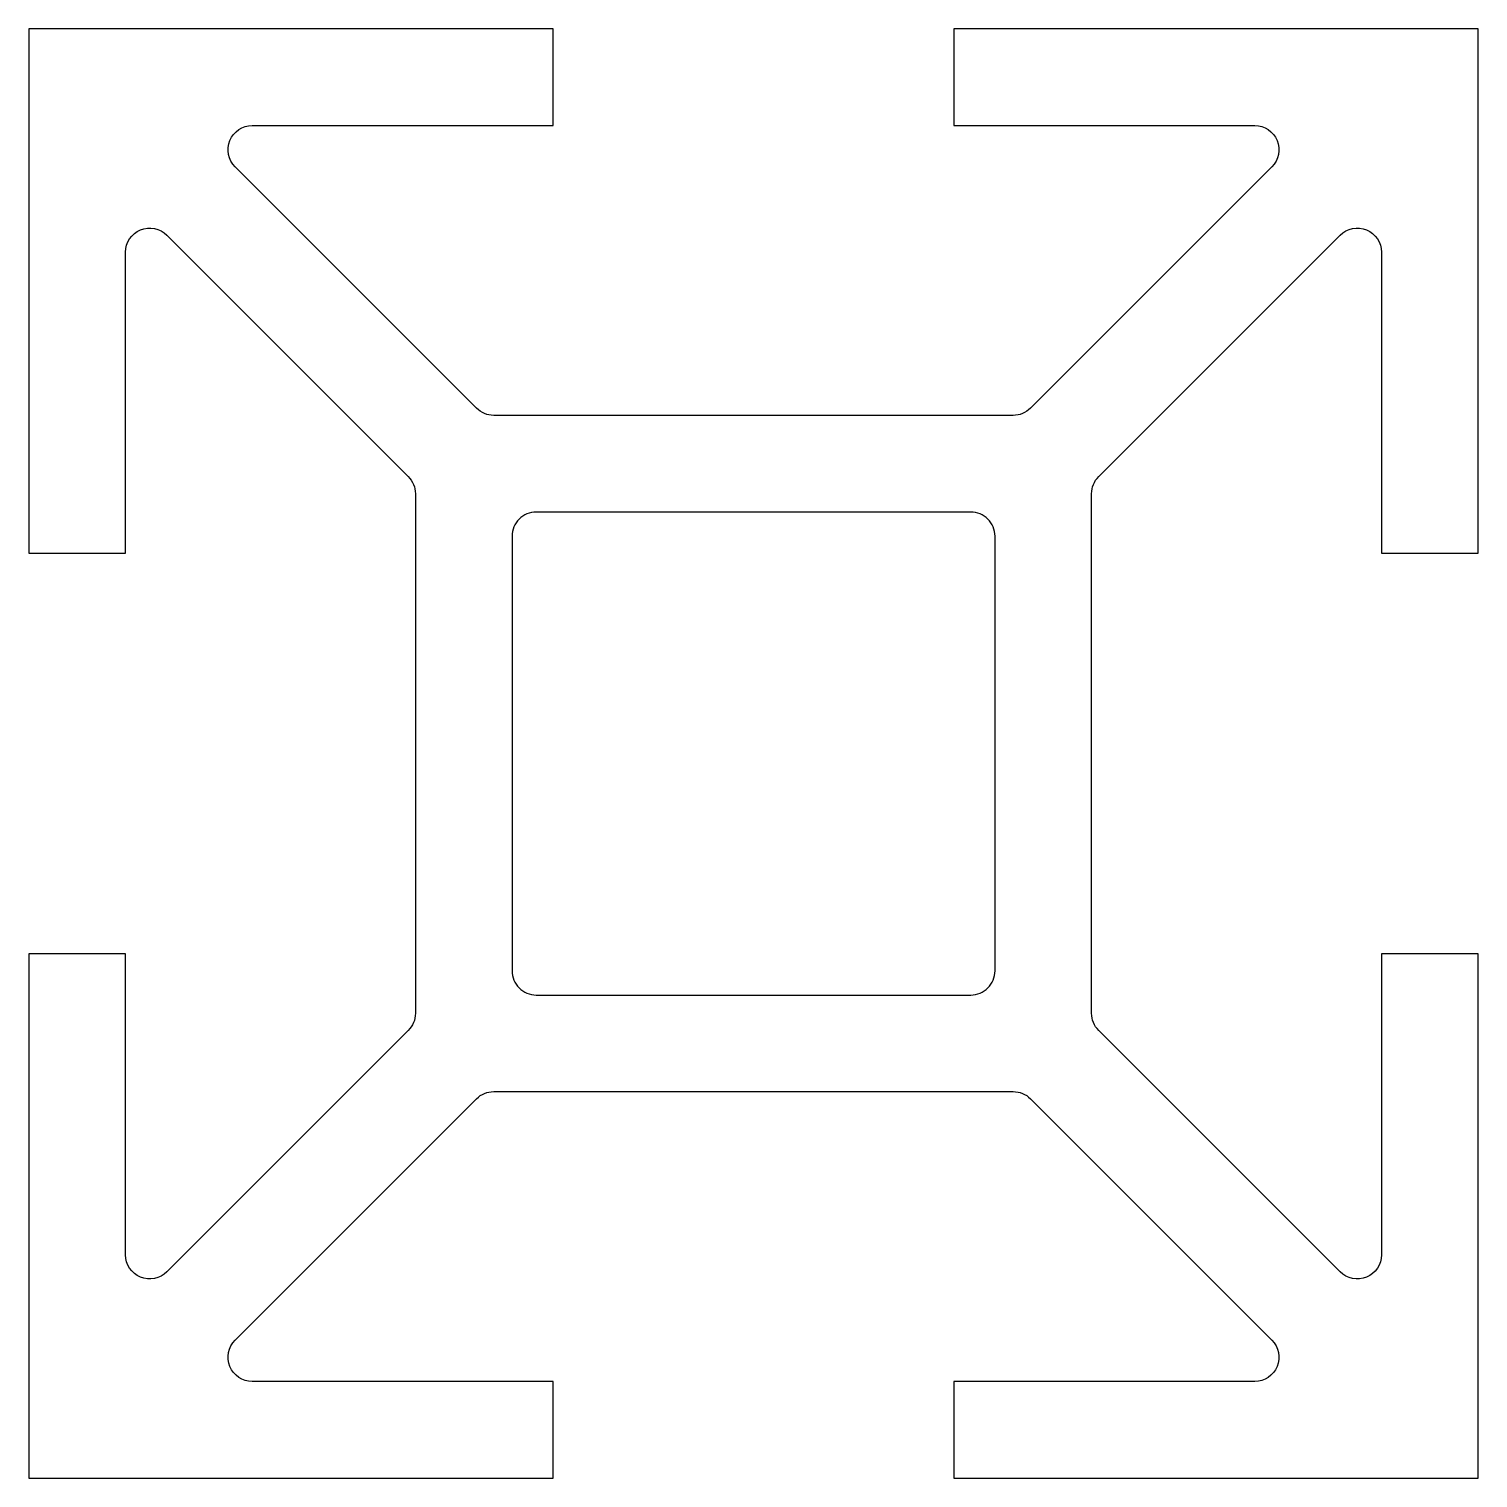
# Model space of a CAD drawing. Extents: x 160 to 190, y 206 to 236.
import ezdxf

# ---------------------------------------------------------------- set-up
doc = ezdxf.new("R2010")
doc.units = 0
doc.layers.get('0').update_dxf_attribs({"linetype": 'CONTINUOUS'})

msp = doc.modelspace()

# ---------------------------------------------------------------- linework, layer by layer
for points in [[(187.161, 210.251), (182.161, 215.251, -0.198912), (182.015, 215.604), (182.015, 226.362, -0.198912), (182.161, 226.715), (187.161, 231.715, -0.668179), (188.015, 231.362), (188.015, 225.133), (190.015, 225.133), (190.015, 235.983), (179.165, 235.983), (179.165, 233.983), (185.393, 233.983, -0.668179), (185.747, 233.13), (180.747, 228.13, -0.198912), (180.393, 227.983), (169.636, 227.983, -0.198912), (169.283, 228.13), (164.283, 233.13, -0.668179), (164.636, 233.983), (170.865, 233.983), (170.865, 235.983), (160.015, 235.983), (160.015, 225.133), (162.015, 225.133), (162.015, 231.362, -0.668179), (162.868, 231.715), (167.868, 226.715, -0.198912), (168.015, 226.362), (168.015, 215.604, -0.198912), (167.868, 215.251), (162.868, 210.251, -0.668179), (162.015, 210.604), (162.015, 216.833), (160.015, 216.833), (160.015, 205.983), (170.865, 205.983), (170.865, 207.983), (164.636, 207.983, -0.668179), (164.283, 208.837), (169.283, 213.837, -0.198912), (169.636, 213.983), (180.393, 213.983, -0.198912), (180.747, 213.837), (185.747, 208.837, -0.668179), (185.393, 207.983), (179.165, 207.983), (179.165, 205.983), (190.015, 205.983), (190.015, 216.833), (188.015, 216.833), (188.015, 210.604, -0.668179)], [(179.515, 215.983, 0.414214), (180.015, 216.483), (180.015, 225.483, 0.414214), (179.515, 225.983), (170.515, 225.983, 0.414214), (170.015, 225.483), (170.015, 216.483, 0.414214), (170.515, 215.983)]]:
    msp.add_lwpolyline(points, format="xyb", close=True)

doc.saveas('drawing.dxf')
